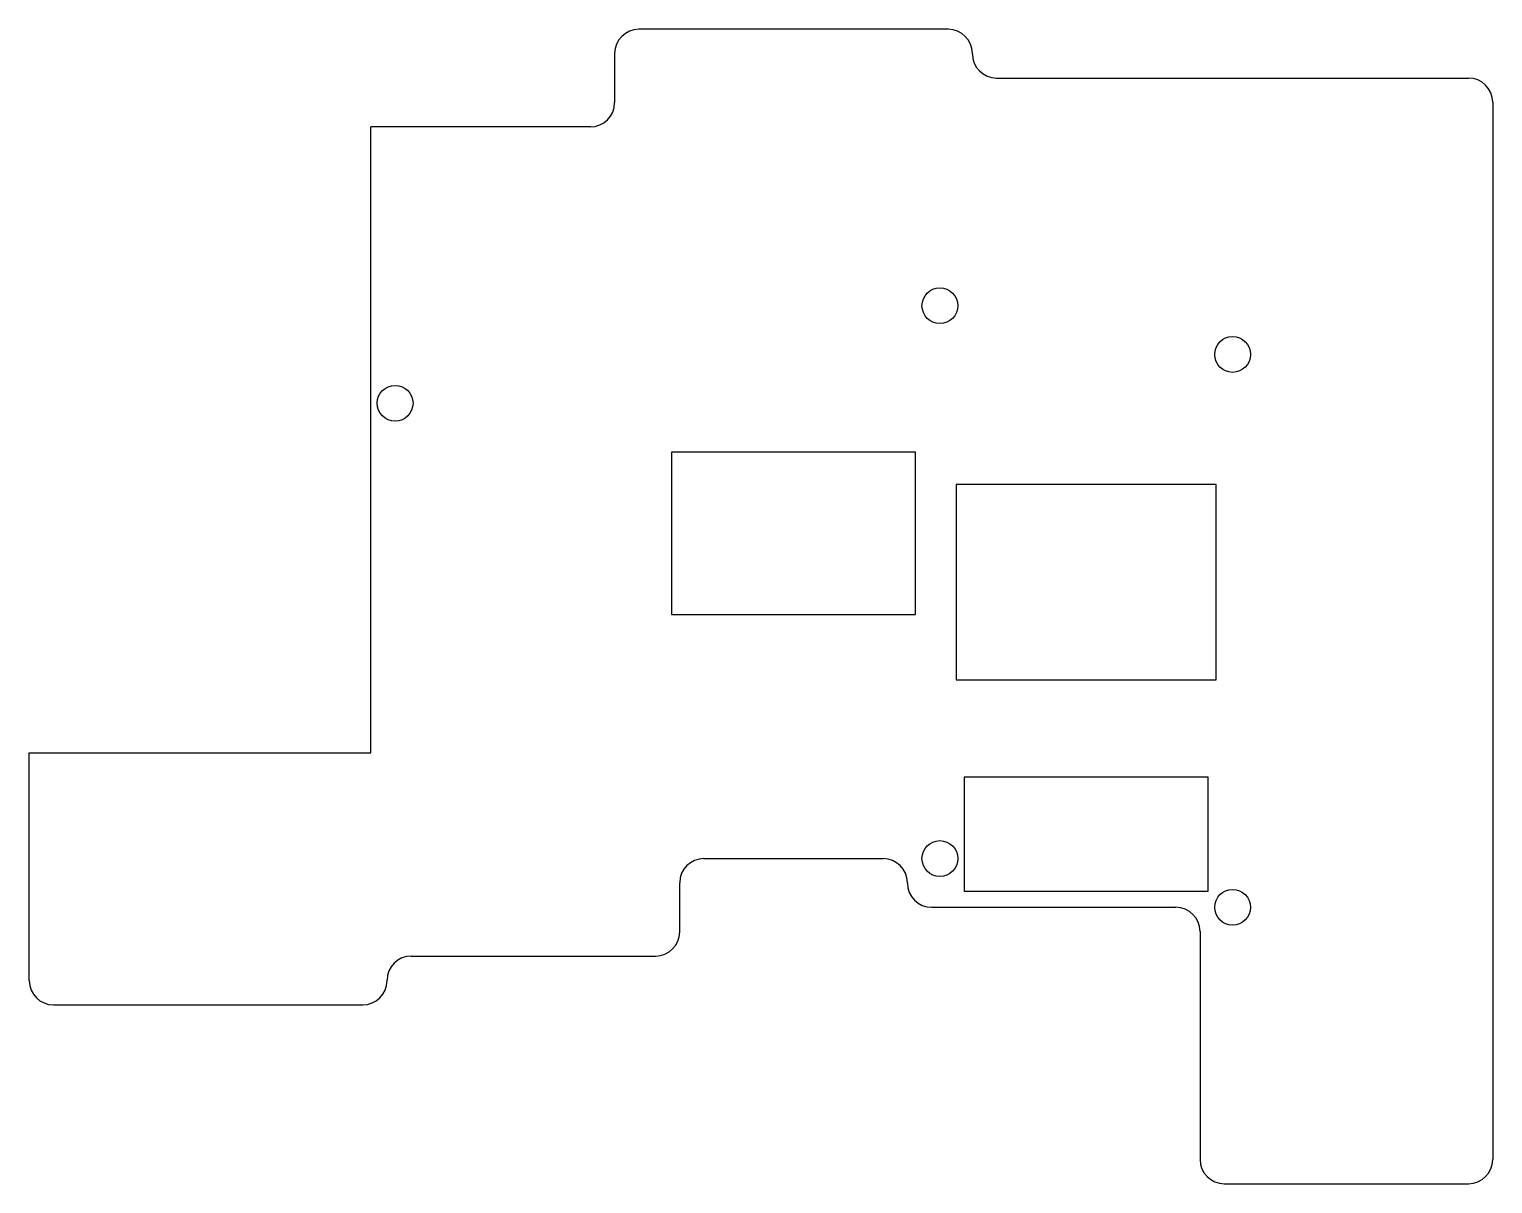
# Model space of a CAD drawing. Header units: millimetres. Extents: x -11 to 79, y -19.5 to 51.5.
import ezdxf

# ---------------------------------------------------------------- set-up
doc = ezdxf.new("R2010")
doc.units = ezdxf.units.MM

msp = doc.modelspace()

# ---------------------------------------------------------------- linework, layer by layer
for p, q in [((45.51, 51.5), (26.49, 51.5)), ((25, 50.01), (25, 46.99)), ((47, 49.99), (47, 50.01)), ((48.49, 48.5), (77.51, 48.5)), ((79, 47.01), (79, -18.01)), ((23.51, 45.5), (10, 45.5)), ((10, 7), (10, 45.5)), ((43.5, 25.5), (28.5, 25.5)), ((28.5, 25.5), (28.5, 15.5)), ((43.5, 15.5), (43.5, 25.5)), ((62, 23.5), (46, 23.5)), ((46, 23.5), (46, 11.5)), ((62, 11.5), (62, 23.5)), ((28.5, 15.5), (43.5, 15.5)), ((46, 11.5), (62, 11.5)), ((-11, -7.01), (-11, 7)), ((-11, 7), (10, 7)), ((61.5, 5.5), (46.5, 5.5)), ((46.5, 5.5), (46.5, -1.5)), ((61.5, -1.5), (61.5, 5.5)), ((30.49, 0.5), (41.51, 0.5)), ((29, -4.01), (29, -0.99)), ((43, -0.99), (43, -1.01)), ((46.5, -1.5), (61.5, -1.5)), ((44.49, -2.5), (59.51, -2.5)), ((61, -3.99), (61, -18.01)), ((12.49, -5.5), (27.51, -5.5)), ((11, -7.01), (11, -6.99)), ((-9.51, -8.5), (9.51, -8.5)), ((62.49, -19.5), (77.51, -19.5))]:
    msp.add_line(p, q)
for centre in [(45, 34.5), (63, 31.5), (11.5, 28.5), (45, 0.5), (63, -2.5)]:
    msp.add_circle(centre, 1.1)
for centre, start, end in [((26.49, 50.01), 90, 180), ((45.51, 50.01), 0, 90), ((48.49, 49.99), 180, 270), ((77.51, 47.01), 0, 90), ((23.51, 46.99), 270, 0), ((30.49, -0.99), 90, 180), ((41.51, -0.99), 0, 90), ((44.49, -1.01), 180, 270), ((59.51, -3.99), 0, 90), ((27.51, -4.01), 270, 0), ((12.49, -6.99), 90, 180), ((-9.51, -7.01), 180, 270), ((9.51, -7.01), 270, 0), ((62.49, -18.01), 180, 270), ((77.51, -18.01), 270, 0)]:
    msp.add_arc(centre, 1.49, start, end)

doc.saveas('drawing.dxf')
